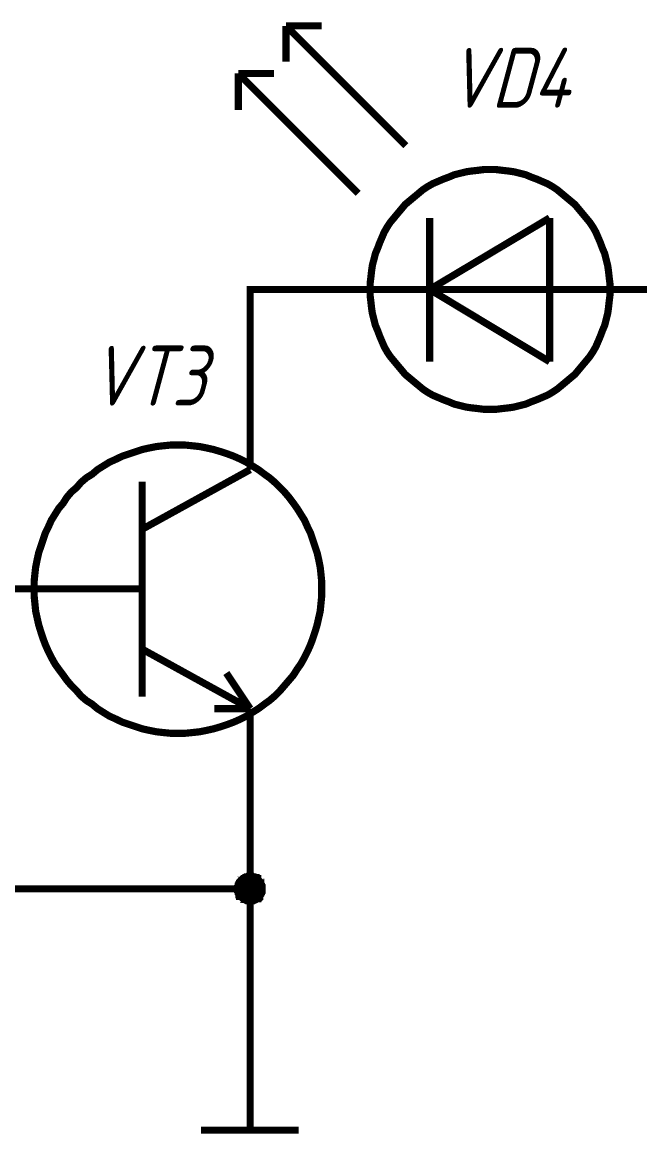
# Model space of a CAD drawing. Header units: millimetres. Extents: x 101 to 942, y 57 to 651.
# Drawn here: x 820.47 to 846.22, y 446.06 to 492.43 of the extents above; entities that cross this region are included whole.
import ezdxf

# ---------------------------------------------------------------- set-up
doc = ezdxf.new("R2010")
doc.units = ezdxf.units.MM
doc.header["$LTSCALE"] = 0.5
doc.layers.add('Sheet', color=255, linetype='Continuous')
doc.styles.add('GOST type A0', font='', dxfattribs={"oblique": 15, "height": 3.5})
doc.styles.get('GOST type A0').set_extended_font_data('GOST type A')

msp = doc.modelspace()

# ---------------------------------------------------------------- linework, layer by layer
at = {"layer": 'Sheet', "color": 7}
for points, const_width in [([(836.466, 487.282), (831.466, 492.283)], 0.3), ([(831.466, 492.283), (832.957, 492.283)], 0.3), ([(831.466, 492.283), (831.466, 490.792)], 0.3), ([(829.478, 490.295), (830.969, 490.295)], 0.3), ([(829.478, 490.295), (829.478, 488.773)], 0.3), ([(834.478, 485.293), (829.478, 490.295)], 0.3), ([(834.975, 481.286), (834.975, 481.534), (835.006, 481.783), (835.037, 482.062), (835.068, 482.28), (835.131, 482.528), (835.193, 482.777), (835.286, 482.994), (835.379, 483.243), (835.472, 483.46), (835.565, 483.678), (835.69, 483.895), (835.814, 484.082), (835.969, 484.268), (836.124, 484.455), (836.28, 484.641), (836.435, 484.827), (836.621, 484.983), (836.808, 485.138), (836.994, 485.293), (837.18, 485.449), (837.367, 485.573), (837.584, 485.697), (837.801, 485.79), (838.019, 485.884), (838.267, 485.977), (838.485, 486.07), (838.733, 486.132), (838.982, 486.194), (839.199, 486.225), (839.478, 486.256), (839.727, 486.288), (839.975, 486.288)], 0.3), ([(839.975, 486.288), (839.727, 486.288), (839.478, 486.256), (839.199, 486.225), (838.982, 486.194), (838.733, 486.132), (838.485, 486.07), (838.267, 485.977), (838.019, 485.884), (837.801, 485.79), (837.584, 485.697), (837.367, 485.573), (837.18, 485.449), (836.994, 485.293), (836.808, 485.138), (836.621, 484.983), (836.435, 484.827), (836.28, 484.641), (836.124, 484.455), (835.969, 484.268), (835.814, 484.082), (835.69, 483.895), (835.565, 483.678), (835.472, 483.46), (835.379, 483.243), (835.286, 482.994), (835.193, 482.777), (835.131, 482.528), (835.068, 482.28), (835.037, 482.062), (835.006, 481.783), (834.975, 481.534), (834.975, 481.286)], 0.3), ([(839.975, 486.288), (840.224, 486.288), (840.472, 486.256), (840.752, 486.225), (840.969, 486.194), (841.218, 486.132), (841.466, 486.07), (841.683, 485.977), (841.932, 485.884), (842.149, 485.79), (842.367, 485.697), (842.584, 485.573), (842.77, 485.449), (842.957, 485.293), (843.143, 485.138), (843.329, 484.983), (843.516, 484.827), (843.671, 484.641), (843.826, 484.455), (843.982, 484.268), (844.137, 484.082), (844.261, 483.895), (844.385, 483.678), (844.479, 483.46), (844.572, 483.243), (844.665, 482.994), (844.758, 482.777), (844.82, 482.528), (844.882, 482.28), (844.913, 482.062), (844.944, 481.783), (844.975, 481.534), (844.975, 481.286)], 0.3), ([(844.975, 481.286), (844.975, 481.534), (844.944, 481.783), (844.913, 482.062), (844.882, 482.28), (844.82, 482.528), (844.758, 482.777), (844.665, 482.994), (844.572, 483.243), (844.479, 483.46), (844.385, 483.678), (844.261, 483.895), (844.137, 484.082), (843.982, 484.268), (843.826, 484.455), (843.671, 484.641), (843.516, 484.827), (843.329, 484.983), (843.143, 485.138), (842.957, 485.293), (842.77, 485.449), (842.584, 485.573), (842.367, 485.697), (842.149, 485.79), (841.932, 485.884), (841.683, 485.977), (841.466, 486.07), (841.218, 486.132), (840.969, 486.194), (840.752, 486.225), (840.472, 486.256), (840.224, 486.288), (839.975, 486.288)], 0.3), ([(837.46, 481.286), (842.46, 484.268)], 0.3), ([(837.46, 484.268), (837.46, 478.272)], 0.3), ([(842.46, 484.268), (842.46, 478.272)], 0.3), ([(829.975, 476.284), (829.975, 476.284), (829.975, 481.286), (832.46, 481.286)], 0.3), ([(834.975, 481.286), (832.46, 481.286)], 0.3), ([(844.975, 481.286), (834.975, 481.286)], 0.3), ([(839.975, 476.284), (839.727, 476.284), (839.478, 476.315), (839.199, 476.346), (838.982, 476.377), (838.733, 476.439), (838.485, 476.501), (838.267, 476.595), (838.019, 476.688), (837.801, 476.781), (837.584, 476.874), (837.367, 476.999), (837.18, 477.123), (836.994, 477.278), (836.808, 477.433), (836.621, 477.589), (836.435, 477.744), (836.28, 477.931), (836.124, 478.117), (835.969, 478.303), (835.814, 478.49), (835.69, 478.676), (835.565, 478.894), (835.472, 479.111), (835.379, 479.329), (835.286, 479.577), (835.193, 479.795), (835.131, 480.043), (835.068, 480.292), (835.037, 480.509), (835.006, 480.789), (834.975, 481.037), (834.975, 481.286)], 0.3), ([(834.975, 481.286), (834.975, 481.037), (835.006, 480.789), (835.037, 480.509), (835.068, 480.292), (835.131, 480.043), (835.193, 479.795), (835.286, 479.577), (835.379, 479.329), (835.472, 479.111), (835.565, 478.894), (835.69, 478.676), (835.814, 478.49), (835.969, 478.303), (836.124, 478.117), (836.28, 477.931), (836.435, 477.744), (836.621, 477.589), (836.808, 477.433), (836.994, 477.278), (837.18, 477.123), (837.367, 476.999), (837.584, 476.874), (837.801, 476.781), (838.019, 476.688), (838.267, 476.595), (838.485, 476.501), (838.733, 476.439), (838.982, 476.377), (839.199, 476.346), (839.478, 476.315), (839.727, 476.284), (839.975, 476.284)], 0.3), ([(842.46, 478.272), (837.46, 481.286)], 0.3), ([(844.975, 481.286), (844.975, 481.037), (844.944, 480.789), (844.913, 480.509), (844.882, 480.292), (844.82, 480.043), (844.758, 479.795), (844.665, 479.577), (844.572, 479.329), (844.479, 479.111), (844.385, 478.894), (844.261, 478.676), (844.137, 478.49), (843.982, 478.303), (843.826, 478.117), (843.671, 477.931), (843.516, 477.744), (843.329, 477.589), (843.143, 477.433), (842.957, 477.278), (842.77, 477.123), (842.584, 476.999), (842.367, 476.874), (842.149, 476.781), (841.932, 476.688), (841.683, 476.595), (841.466, 476.501), (841.218, 476.439), (840.969, 476.377), (840.752, 476.346), (840.472, 476.315), (840.224, 476.284), (839.975, 476.284)], 0.3), ([(839.975, 476.284), (840.224, 476.284), (840.472, 476.315), (840.752, 476.346), (840.969, 476.377), (841.218, 476.439), (841.466, 476.501), (841.683, 476.595), (841.932, 476.688), (842.149, 476.781), (842.367, 476.874), (842.584, 476.999), (842.77, 477.123), (842.957, 477.278), (843.143, 477.433), (843.329, 477.589), (843.516, 477.744), (843.671, 477.931), (843.826, 478.117), (843.982, 478.303), (844.137, 478.49), (844.261, 478.676), (844.385, 478.894), (844.479, 479.111), (844.572, 479.329), (844.665, 479.577), (844.758, 479.795), (844.82, 480.043), (844.882, 480.292), (844.913, 480.509), (844.944, 480.789), (844.975, 481.037), (844.975, 481.286)], 0.3), ([(844.975, 481.286), (844.975, 481.286), (844.975, 481.286), (844.975, 481.286), (844.975, 481.286), (844.975, 481.286), (844.975, 481.286), (844.975, 481.286), (844.975, 481.286), (844.975, 481.286), (844.975, 481.286), (844.975, 481.286), (844.975, 481.286), (844.975, 481.286), (844.975, 481.286), (844.975, 481.286), (844.975, 481.286), (844.975, 481.286), (844.975, 481.286), (844.975, 481.286), (844.975, 481.286), (844.975, 481.286), (844.975, 481.286), (844.975, 481.286), (844.975, 481.286), (844.975, 481.286), (844.975, 481.286), (844.975, 481.286), (844.975, 481.286), (844.975, 481.286), (844.975, 481.286), (844.975, 481.286), (844.975, 481.286)], 0.3), ([(844.975, 481.286), (847.46, 481.286)], 0.3), ([(829.975, 473.768), (829.975, 476.284)], 0.3), ([(820.969, 468.797), (820.969, 469.108), (821, 469.418), (821.031, 469.698), (821.093, 470.008), (821.155, 470.288), (821.249, 470.568), (821.342, 470.847), (821.435, 471.127), (821.559, 471.375), (821.683, 471.655), (821.839, 471.904), (821.994, 472.152), (822.18, 472.37), (822.335, 472.618), (822.522, 472.836), (822.739, 473.022), (822.926, 473.239), (823.143, 473.426), (823.391, 473.581), (823.609, 473.768), (823.857, 473.923), (824.106, 474.078), (824.385, 474.203), (824.634, 474.327), (824.913, 474.42), (825.193, 474.513), (825.472, 474.606), (825.752, 474.669), (826.062, 474.731), (826.342, 474.762), (826.652, 474.793), (826.963, 474.793)], 0.3), ([(826.963, 474.793), (826.652, 474.793), (826.342, 474.762), (826.062, 474.731), (825.752, 474.669), (825.472, 474.606), (825.193, 474.513), (824.913, 474.42), (824.634, 474.327), (824.385, 474.203), (824.106, 474.078), (823.857, 473.923), (823.609, 473.768), (823.391, 473.581), (823.143, 473.426), (822.926, 473.239), (822.739, 473.022), (822.522, 472.836), (822.335, 472.618), (822.18, 472.37), (821.994, 472.152), (821.839, 471.904), (821.683, 471.655), (821.559, 471.375), (821.435, 471.127), (821.342, 470.847), (821.249, 470.568), (821.155, 470.288), (821.093, 470.008), (821.031, 469.698), (821, 469.418), (820.969, 469.108), (820.969, 468.797)], 0.3), ([(826.963, 474.793), (827.273, 474.793), (827.584, 474.762), (827.863, 474.731), (828.174, 474.669), (828.454, 474.606), (828.764, 474.513), (829.044, 474.42), (829.292, 474.327), (829.572, 474.203), (829.82, 474.078), (830.068, 473.923), (830.317, 473.768), (830.565, 473.581), (830.783, 473.426), (831, 473.239), (831.218, 473.022), (831.404, 472.836), (831.59, 472.618), (831.777, 472.37), (831.932, 472.152), (832.087, 471.904), (832.242, 471.655), (832.367, 471.375), (832.491, 471.127), (832.584, 470.847), (832.677, 470.568), (832.77, 470.288), (832.832, 470.008), (832.895, 469.698), (832.926, 469.418), (832.957, 469.108), (832.957, 468.797)], 0.3), ([(832.957, 468.797), (832.957, 469.108), (832.926, 469.418), (832.895, 469.698), (832.832, 470.008), (832.77, 470.288), (832.677, 470.568), (832.584, 470.847), (832.491, 471.127), (832.367, 471.375), (832.242, 471.655), (832.087, 471.904), (831.932, 472.152), (831.777, 472.37), (831.59, 472.618), (831.404, 472.836), (831.218, 473.022), (831, 473.239), (830.783, 473.426), (830.565, 473.581), (830.317, 473.768), (830.068, 473.923), (829.82, 474.078), (829.572, 474.203), (829.292, 474.327), (829.044, 474.42), (828.764, 474.513), (828.454, 474.606), (828.174, 474.669), (827.863, 474.731), (827.584, 474.762), (827.273, 474.793), (826.963, 474.793)], 0.3), ([(825.472, 471.282), (829.975, 473.768)], 0.3), ([(825.472, 473.271), (825.472, 464.292)], 0.3), ([(820.969, 468.797), (817.46, 468.797)], 0.3), ([(826.963, 462.77), (826.652, 462.77), (826.342, 462.801), (826.062, 462.832), (825.752, 462.894), (825.472, 462.956), (825.193, 463.049), (824.913, 463.143), (824.634, 463.236), (824.385, 463.36), (824.106, 463.484), (823.857, 463.64), (823.609, 463.795), (823.391, 463.981), (823.143, 464.137), (822.926, 464.323), (822.739, 464.541), (822.522, 464.758), (822.335, 464.976), (822.18, 465.193), (821.994, 465.442), (821.839, 465.659), (821.683, 465.939), (821.559, 466.187), (821.435, 466.467), (821.342, 466.715), (821.249, 466.995), (821.155, 467.306), (821.093, 467.585), (821.031, 467.865), (821, 468.176), (820.969, 468.486), (820.969, 468.797)], 0.3), ([(820.969, 468.797), (820.969, 468.486), (821, 468.176), (821.031, 467.865), (821.093, 467.585), (821.155, 467.306), (821.249, 466.995), (821.342, 466.715), (821.435, 466.467), (821.559, 466.187), (821.683, 465.939), (821.839, 465.659), (821.994, 465.442), (822.18, 465.193), (822.335, 464.976), (822.522, 464.758), (822.739, 464.541), (822.926, 464.323), (823.143, 464.137), (823.391, 463.981), (823.609, 463.795), (823.857, 463.64), (824.106, 463.484), (824.385, 463.36), (824.634, 463.236), (824.913, 463.143), (825.193, 463.049), (825.472, 462.956), (825.752, 462.894), (826.062, 462.832), (826.342, 462.801), (826.652, 462.77), (826.963, 462.77)], 0.3), ([(825.472, 468.797), (820.969, 468.797)], 0.3), ([(832.957, 468.797), (832.957, 468.486), (832.926, 468.176), (832.895, 467.865), (832.832, 467.585), (832.77, 467.306), (832.677, 466.995), (832.584, 466.715), (832.491, 466.467), (832.367, 466.187), (832.242, 465.939), (832.087, 465.659), (831.932, 465.442), (831.777, 465.193), (831.59, 464.976), (831.404, 464.758), (831.218, 464.541), (831, 464.323), (830.783, 464.137), (830.565, 463.981), (830.317, 463.795), (830.068, 463.64), (829.82, 463.484), (829.572, 463.36), (829.292, 463.236), (829.044, 463.143), (828.764, 463.049), (828.454, 462.956), (828.174, 462.894), (827.863, 462.832), (827.584, 462.801), (827.273, 462.77), (826.963, 462.77)], 0.3), ([(826.963, 462.77), (827.273, 462.77), (827.584, 462.801), (827.863, 462.832), (828.174, 462.894), (828.454, 462.956), (828.764, 463.049), (829.044, 463.143), (829.292, 463.236), (829.572, 463.36), (829.82, 463.484), (830.068, 463.64), (830.317, 463.795), (830.565, 463.981), (830.783, 464.137), (831, 464.323), (831.218, 464.541), (831.404, 464.758), (831.59, 464.976), (831.777, 465.193), (831.932, 465.442), (832.087, 465.659), (832.242, 465.939), (832.367, 466.187), (832.491, 466.467), (832.584, 466.715), (832.677, 466.995), (832.77, 467.306), (832.832, 467.585), (832.895, 467.865), (832.926, 468.176), (832.957, 468.486), (832.957, 468.797)], 0.3), ([(832.957, 468.797), (832.957, 468.797), (832.957, 468.797), (832.957, 468.797), (832.957, 468.797), (832.957, 468.797), (832.957, 468.797), (832.957, 468.797), (832.957, 468.797), (832.957, 468.797), (832.957, 468.797), (832.957, 468.797), (832.957, 468.797), (832.957, 468.797), (832.957, 468.797), (832.957, 468.797), (832.957, 468.797), (832.957, 468.797), (832.957, 468.797), (832.957, 468.797), (832.957, 468.797), (832.957, 468.797), (832.957, 468.797), (832.957, 468.797), (832.957, 468.797), (832.957, 468.797), (832.957, 468.797), (832.957, 468.797), (832.957, 468.797), (832.957, 468.797), (832.957, 468.797), (832.957, 468.797), (832.957, 468.797)], 0.3), ([(825.472, 466.28), (829.975, 463.795)], 0.3), ([(829.975, 463.795), (828.981, 465.286)], 0.3), ([(829.975, 463.795), (828.485, 463.795)], 0.3), ([(829.975, 463.795), (829.975, 461.279)], 0.3), ([(829.975, 456.277), (829.975, 461.279), (829.975, 461.279)], 0.3), ([(829.447, 456.277), (829.447, 456.308), (829.447, 456.339), (829.447, 456.339), (829.447, 456.37), (829.478, 456.401), (829.478, 456.432), (829.478, 456.463), (829.478, 456.463), (829.509, 456.494), (829.509, 456.525), (829.541, 456.556), (829.541, 456.556), (829.541, 456.588), (829.572, 456.619), (829.603, 456.619), (829.603, 456.65), (829.634, 456.65), (829.634, 456.681), (829.665, 456.712), (829.696, 456.712), (829.696, 456.712), (829.727, 456.743), (829.758, 456.743), (829.789, 456.774), (829.789, 456.774), (829.82, 456.774), (829.851, 456.774), (829.882, 456.805), (829.913, 456.805), (829.913, 456.805), (829.944, 456.805), (829.975, 456.805)], 0.3), ([(829.447, 456.277), (829.447, 456.308), (829.447, 456.339), (829.447, 456.339), (829.447, 456.37), (829.478, 456.401), (829.478, 456.432), (829.478, 456.463), (829.478, 456.463), (829.509, 456.494), (829.509, 456.525), (829.541, 456.556), (829.541, 456.556), (829.541, 456.588), (829.572, 456.619), (829.603, 456.619), (829.603, 456.65), (829.634, 456.65), (829.634, 456.681), (829.665, 456.712), (829.696, 456.712), (829.696, 456.712), (829.727, 456.743), (829.758, 456.743), (829.789, 456.774), (829.789, 456.774), (829.82, 456.774), (829.851, 456.774), (829.882, 456.805), (829.913, 456.805), (829.913, 456.805), (829.944, 456.805), (829.975, 456.805)], 0.3), ([(829.447, 456.277), (829.447, 456.308), (829.447, 456.339), (829.447, 456.339), (829.447, 456.37), (829.478, 456.401), (829.478, 456.432), (829.478, 456.463), (829.478, 456.463), (829.509, 456.494), (829.509, 456.525), (829.541, 456.556), (829.541, 456.556), (829.541, 456.588), (829.572, 456.619), (829.603, 456.619), (829.603, 456.65), (829.634, 456.65), (829.634, 456.681), (829.665, 456.712), (829.696, 456.712), (829.696, 456.712), (829.727, 456.743), (829.758, 456.743), (829.789, 456.774), (829.789, 456.774), (829.82, 456.774), (829.851, 456.774), (829.882, 456.805), (829.913, 456.805), (829.913, 456.805), (829.944, 456.805), (829.975, 456.805)], 0.3), ([(829.447, 456.277), (829.447, 456.308), (829.447, 456.339), (829.447, 456.339), (829.447, 456.37), (829.478, 456.401), (829.478, 456.432), (829.478, 456.463), (829.478, 456.463), (829.509, 456.494), (829.509, 456.525), (829.541, 456.556), (829.541, 456.556), (829.541, 456.588), (829.572, 456.619), (829.603, 456.619), (829.603, 456.65), (829.634, 456.65), (829.634, 456.681), (829.665, 456.712), (829.696, 456.712), (829.696, 456.712), (829.727, 456.743), (829.758, 456.743), (829.789, 456.774), (829.789, 456.774), (829.82, 456.774), (829.851, 456.774), (829.882, 456.805), (829.913, 456.805), (829.913, 456.805), (829.944, 456.805), (829.975, 456.805)], 0.3), ([(829.447, 456.277), (829.447, 456.308), (829.447, 456.339), (829.447, 456.339), (829.447, 456.37), (829.478, 456.401), (829.478, 456.432), (829.478, 456.463), (829.478, 456.463), (829.509, 456.494), (829.509, 456.525), (829.541, 456.556), (829.541, 456.556), (829.541, 456.588), (829.572, 456.619), (829.603, 456.619), (829.603, 456.65), (829.634, 456.65), (829.634, 456.681), (829.665, 456.712), (829.696, 456.712), (829.696, 456.712), (829.727, 456.743), (829.758, 456.743), (829.789, 456.774), (829.789, 456.774), (829.82, 456.774), (829.851, 456.774), (829.882, 456.805), (829.913, 456.805), (829.913, 456.805), (829.944, 456.805), (829.975, 456.805)], 0.0991), ([(829.447, 456.277), (829.447, 456.308), (829.447, 456.339), (829.447, 456.339), (829.447, 456.37), (829.478, 456.401), (829.478, 456.432), (829.478, 456.463), (829.478, 456.463), (829.509, 456.494), (829.509, 456.525), (829.541, 456.556), (829.541, 456.556), (829.541, 456.588), (829.572, 456.619), (829.603, 456.619), (829.603, 456.65), (829.634, 456.65), (829.634, 456.681), (829.665, 456.712), (829.696, 456.712), (829.696, 456.712), (829.727, 456.743), (829.758, 456.743), (829.789, 456.774), (829.789, 456.774), (829.82, 456.774), (829.851, 456.774), (829.882, 456.805), (829.913, 456.805), (829.913, 456.805), (829.944, 456.805), (829.975, 456.805)], 0.0991), ([(829.447, 456.277), (829.447, 456.308), (829.447, 456.339), (829.447, 456.339), (829.447, 456.37), (829.478, 456.401), (829.478, 456.432), (829.478, 456.463), (829.478, 456.463), (829.509, 456.494), (829.509, 456.525), (829.541, 456.556), (829.541, 456.556), (829.541, 456.588), (829.572, 456.619), (829.603, 456.619), (829.603, 456.65), (829.634, 456.65), (829.634, 456.681), (829.665, 456.712), (829.696, 456.712), (829.696, 456.712), (829.727, 456.743), (829.758, 456.743), (829.789, 456.774), (829.789, 456.774), (829.82, 456.774), (829.851, 456.774), (829.882, 456.805), (829.913, 456.805), (829.913, 456.805), (829.944, 456.805), (829.975, 456.805)], 0.0991), ([(829.447, 456.277), (829.447, 456.308), (829.447, 456.339), (829.447, 456.339), (829.447, 456.37), (829.478, 456.401), (829.478, 456.432), (829.478, 456.463), (829.478, 456.463), (829.509, 456.494), (829.509, 456.525), (829.541, 456.556), (829.541, 456.556), (829.541, 456.588), (829.572, 456.619), (829.603, 456.619), (829.603, 456.65), (829.634, 456.65), (829.634, 456.681), (829.665, 456.712), (829.696, 456.712), (829.696, 456.712), (829.727, 456.743), (829.758, 456.743), (829.789, 456.774), (829.789, 456.774), (829.82, 456.774), (829.851, 456.774), (829.882, 456.805), (829.913, 456.805), (829.913, 456.805), (829.944, 456.805), (829.975, 456.805)], 0.0991), ([(829.975, 456.805), (829.975, 456.805)], 0.3), ([(829.975, 456.805), (830.006, 456.805), (830.037, 456.805), (830.037, 456.805), (830.068, 456.805), (830.1, 456.774), (830.131, 456.774), (830.162, 456.774), (830.162, 456.774), (830.193, 456.743), (830.224, 456.743), (830.224, 456.712), (830.255, 456.712), (830.286, 456.712), (830.286, 456.681), (830.317, 456.65), (830.317, 456.65), (830.348, 456.619), (830.348, 456.619), (830.379, 456.588), (830.379, 456.556), (830.41, 456.556), (830.41, 456.525), (830.41, 456.494), (830.441, 456.463), (830.441, 456.463), (830.441, 456.432), (830.472, 456.401), (830.472, 456.37), (830.472, 456.339), (830.472, 456.339), (830.472, 456.308), (830.472, 456.277)], 0.3), ([(829.975, 456.805), (829.975, 456.805)], 0.3), ([(829.975, 456.805), (830.006, 456.805), (830.037, 456.805), (830.037, 456.805), (830.068, 456.805), (830.1, 456.774), (830.131, 456.774), (830.162, 456.774), (830.162, 456.774), (830.193, 456.743), (830.224, 456.743), (830.224, 456.712), (830.255, 456.712), (830.286, 456.712), (830.286, 456.681), (830.317, 456.65), (830.317, 456.65), (830.348, 456.619), (830.348, 456.619), (830.379, 456.588), (830.379, 456.556), (830.41, 456.556), (830.41, 456.525), (830.41, 456.494), (830.441, 456.463), (830.441, 456.463), (830.441, 456.432), (830.472, 456.401), (830.472, 456.37), (830.472, 456.339), (830.472, 456.339), (830.472, 456.308), (830.472, 456.277)], 0.3), ([(829.975, 456.805), (829.975, 456.805)], 0.3), ([(829.975, 456.805), (830.006, 456.805), (830.037, 456.805), (830.037, 456.805), (830.068, 456.805), (830.1, 456.774), (830.131, 456.774), (830.162, 456.774), (830.162, 456.774), (830.193, 456.743), (830.224, 456.743), (830.224, 456.712), (830.255, 456.712), (830.286, 456.712), (830.286, 456.681), (830.317, 456.65), (830.317, 456.65), (830.348, 456.619), (830.348, 456.619), (830.379, 456.588), (830.379, 456.556), (830.41, 456.556), (830.41, 456.525), (830.41, 456.494), (830.441, 456.463), (830.441, 456.463), (830.441, 456.432), (830.472, 456.401), (830.472, 456.37), (830.472, 456.339), (830.472, 456.339), (830.472, 456.308), (830.472, 456.277)], 0.3), ([(829.975, 456.805), (829.975, 456.805)], 0.3), ([(829.975, 456.805), (830.006, 456.805), (830.037, 456.805), (830.037, 456.805), (830.068, 456.805), (830.1, 456.774), (830.131, 456.774), (830.162, 456.774), (830.162, 456.774), (830.193, 456.743), (830.224, 456.743), (830.224, 456.712), (830.255, 456.712), (830.286, 456.712), (830.286, 456.681), (830.317, 456.65), (830.317, 456.65), (830.348, 456.619), (830.348, 456.619), (830.379, 456.588), (830.379, 456.556), (830.41, 456.556), (830.41, 456.525), (830.41, 456.494), (830.441, 456.463), (830.441, 456.463), (830.441, 456.432), (830.472, 456.401), (830.472, 456.37), (830.472, 456.339), (830.472, 456.339), (830.472, 456.308), (830.472, 456.277)], 0.3), ([(829.975, 456.805), (829.975, 456.805)], 0.0991), ([(829.975, 456.805), (830.006, 456.805), (830.037, 456.805), (830.037, 456.805), (830.068, 456.805), (830.1, 456.774), (830.131, 456.774), (830.162, 456.774), (830.162, 456.774), (830.193, 456.743), (830.224, 456.743), (830.224, 456.712), (830.255, 456.712), (830.286, 456.712), (830.286, 456.681), (830.317, 456.65), (830.317, 456.65), (830.348, 456.619), (830.348, 456.619), (830.379, 456.588), (830.379, 456.556), (830.41, 456.556), (830.41, 456.525), (830.41, 456.494), (830.441, 456.463), (830.441, 456.463), (830.441, 456.432), (830.472, 456.401), (830.472, 456.37), (830.472, 456.339), (830.472, 456.339), (830.472, 456.308), (830.472, 456.277)], 0.0991), ([(829.975, 456.805), (829.975, 456.805)], 0.0991), ([(829.975, 456.805), (830.006, 456.805), (830.037, 456.805), (830.037, 456.805), (830.068, 456.805), (830.1, 456.774), (830.131, 456.774), (830.162, 456.774), (830.162, 456.774), (830.193, 456.743), (830.224, 456.743), (830.224, 456.712), (830.255, 456.712), (830.286, 456.712), (830.286, 456.681), (830.317, 456.65), (830.317, 456.65), (830.348, 456.619), (830.348, 456.619), (830.379, 456.588), (830.379, 456.556), (830.41, 456.556), (830.41, 456.525), (830.41, 456.494), (830.441, 456.463), (830.441, 456.463), (830.441, 456.432), (830.472, 456.401), (830.472, 456.37), (830.472, 456.339), (830.472, 456.339), (830.472, 456.308), (830.472, 456.277)], 0.0991), ([(829.975, 456.805), (829.975, 456.805)], 0.0991), ([(829.975, 456.805), (830.006, 456.805), (830.037, 456.805), (830.037, 456.805), (830.068, 456.805), (830.1, 456.774), (830.131, 456.774), (830.162, 456.774), (830.162, 456.774), (830.193, 456.743), (830.224, 456.743), (830.224, 456.712), (830.255, 456.712), (830.286, 456.712), (830.286, 456.681), (830.317, 456.65), (830.317, 456.65), (830.348, 456.619), (830.348, 456.619), (830.379, 456.588), (830.379, 456.556), (830.41, 456.556), (830.41, 456.525), (830.41, 456.494), (830.441, 456.463), (830.441, 456.463), (830.441, 456.432), (830.472, 456.401), (830.472, 456.37), (830.472, 456.339), (830.472, 456.339), (830.472, 456.308), (830.472, 456.277)], 0.0991), ([(829.975, 456.805), (829.975, 456.805)], 0.0991), ([(829.975, 456.805), (830.006, 456.805), (830.037, 456.805), (830.037, 456.805), (830.068, 456.805), (830.1, 456.774), (830.131, 456.774), (830.162, 456.774), (830.162, 456.774), (830.193, 456.743), (830.224, 456.743), (830.224, 456.712), (830.255, 456.712), (830.286, 456.712), (830.286, 456.681), (830.317, 456.65), (830.317, 456.65), (830.348, 456.619), (830.348, 456.619), (830.379, 456.588), (830.379, 456.556), (830.41, 456.556), (830.41, 456.525), (830.41, 456.494), (830.441, 456.463), (830.441, 456.463), (830.441, 456.432), (830.472, 456.401), (830.472, 456.37), (830.472, 456.339), (830.472, 456.339), (830.472, 456.308), (830.472, 456.277)], 0.0991), ([(829.975, 451.275), (829.975, 456.277), (829.975, 456.277), (819.975, 456.277)], 0.3), ([(829.975, 455.78), (829.944, 455.78), (829.913, 455.78), (829.913, 455.78), (829.882, 455.78), (829.851, 455.78), (829.82, 455.811), (829.789, 455.811), (829.789, 455.811), (829.758, 455.842), (829.727, 455.842), (829.696, 455.842), (829.696, 455.873), (829.665, 455.873), (829.634, 455.904), (829.634, 455.904), (829.603, 455.935), (829.603, 455.935), (829.572, 455.966), (829.541, 455.966), (829.541, 455.997), (829.541, 456.028), (829.509, 456.028), (829.509, 456.059), (829.478, 456.09), (829.478, 456.09), (829.478, 456.122), (829.478, 456.153), (829.447, 456.184), (829.447, 456.215), (829.447, 456.215), (829.447, 456.246), (829.447, 456.277)], 0.3), ([(829.447, 456.277), (829.447, 456.277)], 0.3), ([(829.975, 455.78), (829.944, 455.78), (829.913, 455.78), (829.913, 455.78), (829.882, 455.78), (829.851, 455.78), (829.82, 455.811), (829.789, 455.811), (829.789, 455.811), (829.758, 455.842), (829.727, 455.842), (829.696, 455.842), (829.696, 455.873), (829.665, 455.873), (829.634, 455.904), (829.634, 455.904), (829.603, 455.935), (829.603, 455.935), (829.572, 455.966), (829.541, 455.966), (829.541, 455.997), (829.541, 456.028), (829.509, 456.028), (829.509, 456.059), (829.478, 456.09), (829.478, 456.09), (829.478, 456.122), (829.478, 456.153), (829.447, 456.184), (829.447, 456.215), (829.447, 456.215), (829.447, 456.246), (829.447, 456.277)], 0.3), ([(829.447, 456.277), (829.447, 456.277)], 0.3), ([(829.975, 455.78), (829.944, 455.78), (829.913, 455.78), (829.913, 455.78), (829.882, 455.78), (829.851, 455.78), (829.82, 455.811), (829.789, 455.811), (829.789, 455.811), (829.758, 455.842), (829.727, 455.842), (829.696, 455.842), (829.696, 455.873), (829.665, 455.873), (829.634, 455.904), (829.634, 455.904), (829.603, 455.935), (829.603, 455.935), (829.572, 455.966), (829.541, 455.966), (829.541, 455.997), (829.541, 456.028), (829.509, 456.028), (829.509, 456.059), (829.478, 456.09), (829.478, 456.09), (829.478, 456.122), (829.478, 456.153), (829.447, 456.184), (829.447, 456.215), (829.447, 456.215), (829.447, 456.246), (829.447, 456.277)], 0.3), ([(829.447, 456.277), (829.447, 456.277)], 0.3), ([(829.975, 455.78), (829.944, 455.78), (829.913, 455.78), (829.913, 455.78), (829.882, 455.78), (829.851, 455.78), (829.82, 455.811), (829.789, 455.811), (829.789, 455.811), (829.758, 455.842), (829.727, 455.842), (829.696, 455.842), (829.696, 455.873), (829.665, 455.873), (829.634, 455.904), (829.634, 455.904), (829.603, 455.935), (829.603, 455.935), (829.572, 455.966), (829.541, 455.966), (829.541, 455.997), (829.541, 456.028), (829.509, 456.028), (829.509, 456.059), (829.478, 456.09), (829.478, 456.09), (829.478, 456.122), (829.478, 456.153), (829.447, 456.184), (829.447, 456.215), (829.447, 456.215), (829.447, 456.246), (829.447, 456.277)], 0.3), ([(829.447, 456.277), (829.447, 456.277)], 0.3), ([(829.975, 455.78), (829.944, 455.78), (829.913, 455.78), (829.913, 455.78), (829.882, 455.78), (829.851, 455.78), (829.82, 455.811), (829.789, 455.811), (829.789, 455.811), (829.758, 455.842), (829.727, 455.842), (829.696, 455.842), (829.696, 455.873), (829.665, 455.873), (829.634, 455.904), (829.634, 455.904), (829.603, 455.935), (829.603, 455.935), (829.572, 455.966), (829.541, 455.966), (829.541, 455.997), (829.541, 456.028), (829.509, 456.028), (829.509, 456.059), (829.478, 456.09), (829.478, 456.09), (829.478, 456.122), (829.478, 456.153), (829.447, 456.184), (829.447, 456.215), (829.447, 456.215), (829.447, 456.246), (829.447, 456.277)], 0.0991), ([(829.447, 456.277), (829.447, 456.277)], 0.0991), ([(829.975, 455.78), (829.944, 455.78), (829.913, 455.78), (829.913, 455.78), (829.882, 455.78), (829.851, 455.78), (829.82, 455.811), (829.789, 455.811), (829.789, 455.811), (829.758, 455.842), (829.727, 455.842), (829.696, 455.842), (829.696, 455.873), (829.665, 455.873), (829.634, 455.904), (829.634, 455.904), (829.603, 455.935), (829.603, 455.935), (829.572, 455.966), (829.541, 455.966), (829.541, 455.997), (829.541, 456.028), (829.509, 456.028), (829.509, 456.059), (829.478, 456.09), (829.478, 456.09), (829.478, 456.122), (829.478, 456.153), (829.447, 456.184), (829.447, 456.215), (829.447, 456.215), (829.447, 456.246), (829.447, 456.277)], 0.0991), ([(829.447, 456.277), (829.447, 456.277)], 0.0991), ([(829.975, 455.78), (829.944, 455.78), (829.913, 455.78), (829.913, 455.78), (829.882, 455.78), (829.851, 455.78), (829.82, 455.811), (829.789, 455.811), (829.789, 455.811), (829.758, 455.842), (829.727, 455.842), (829.696, 455.842), (829.696, 455.873), (829.665, 455.873), (829.634, 455.904), (829.634, 455.904), (829.603, 455.935), (829.603, 455.935), (829.572, 455.966), (829.541, 455.966), (829.541, 455.997), (829.541, 456.028), (829.509, 456.028), (829.509, 456.059), (829.478, 456.09), (829.478, 456.09), (829.478, 456.122), (829.478, 456.153), (829.447, 456.184), (829.447, 456.215), (829.447, 456.215), (829.447, 456.246), (829.447, 456.277)], 0.0991), ([(829.447, 456.277), (829.447, 456.277)], 0.0991), ([(829.975, 455.78), (829.944, 455.78), (829.913, 455.78), (829.913, 455.78), (829.882, 455.78), (829.851, 455.78), (829.82, 455.811), (829.789, 455.811), (829.789, 455.811), (829.758, 455.842), (829.727, 455.842), (829.696, 455.842), (829.696, 455.873), (829.665, 455.873), (829.634, 455.904), (829.634, 455.904), (829.603, 455.935), (829.603, 455.935), (829.572, 455.966), (829.541, 455.966), (829.541, 455.997), (829.541, 456.028), (829.509, 456.028), (829.509, 456.059), (829.478, 456.09), (829.478, 456.09), (829.478, 456.122), (829.478, 456.153), (829.447, 456.184), (829.447, 456.215), (829.447, 456.215), (829.447, 456.246), (829.447, 456.277)], 0.0991), ([(829.447, 456.277), (829.447, 456.277)], 0.0991), ([(830.472, 456.277), (830.472, 456.246), (830.472, 456.215), (830.472, 456.215), (830.472, 456.184), (830.472, 456.153), (830.441, 456.122), (830.441, 456.09), (830.441, 456.09), (830.41, 456.059), (830.41, 456.028), (830.41, 456.028), (830.379, 455.997), (830.379, 455.966), (830.348, 455.966), (830.348, 455.935), (830.317, 455.935), (830.317, 455.904), (830.286, 455.904), (830.286, 455.873), (830.255, 455.873), (830.224, 455.842), (830.224, 455.842), (830.193, 455.842), (830.162, 455.811), (830.162, 455.811), (830.131, 455.811), (830.1, 455.78), (830.068, 455.78), (830.037, 455.78), (830.037, 455.78), (830.006, 455.78), (829.975, 455.78)], 0.3), ([(830.472, 456.277), (830.472, 456.246), (830.472, 456.215), (830.472, 456.215), (830.472, 456.184), (830.472, 456.153), (830.441, 456.122), (830.441, 456.09), (830.441, 456.09), (830.41, 456.059), (830.41, 456.028), (830.41, 456.028), (830.379, 455.997), (830.379, 455.966), (830.348, 455.966), (830.348, 455.935), (830.317, 455.935), (830.317, 455.904), (830.286, 455.904), (830.286, 455.873), (830.255, 455.873), (830.224, 455.842), (830.224, 455.842), (830.193, 455.842), (830.162, 455.811), (830.162, 455.811), (830.131, 455.811), (830.1, 455.78), (830.068, 455.78), (830.037, 455.78), (830.037, 455.78), (830.006, 455.78), (829.975, 455.78)], 0.3), ([(830.472, 456.277), (830.472, 456.246), (830.472, 456.215), (830.472, 456.215), (830.472, 456.184), (830.472, 456.153), (830.441, 456.122), (830.441, 456.09), (830.441, 456.09), (830.41, 456.059), (830.41, 456.028), (830.41, 456.028), (830.379, 455.997), (830.379, 455.966), (830.348, 455.966), (830.348, 455.935), (830.317, 455.935), (830.317, 455.904), (830.286, 455.904), (830.286, 455.873), (830.255, 455.873), (830.224, 455.842), (830.224, 455.842), (830.193, 455.842), (830.162, 455.811), (830.162, 455.811), (830.131, 455.811), (830.1, 455.78), (830.068, 455.78), (830.037, 455.78), (830.037, 455.78), (830.006, 455.78), (829.975, 455.78)], 0.3), ([(830.472, 456.277), (830.472, 456.246), (830.472, 456.215), (830.472, 456.215), (830.472, 456.184), (830.472, 456.153), (830.441, 456.122), (830.441, 456.09), (830.441, 456.09), (830.41, 456.059), (830.41, 456.028), (830.41, 456.028), (830.379, 455.997), (830.379, 455.966), (830.348, 455.966), (830.348, 455.935), (830.317, 455.935), (830.317, 455.904), (830.286, 455.904), (830.286, 455.873), (830.255, 455.873), (830.224, 455.842), (830.224, 455.842), (830.193, 455.842), (830.162, 455.811), (830.162, 455.811), (830.131, 455.811), (830.1, 455.78), (830.068, 455.78), (830.037, 455.78), (830.037, 455.78), (830.006, 455.78), (829.975, 455.78)], 0.3), ([(830.472, 456.277), (830.472, 456.246), (830.472, 456.215), (830.472, 456.215), (830.472, 456.184), (830.472, 456.153), (830.441, 456.122), (830.441, 456.09), (830.441, 456.09), (830.41, 456.059), (830.41, 456.028), (830.41, 456.028), (830.379, 455.997), (830.379, 455.966), (830.348, 455.966), (830.348, 455.935), (830.317, 455.935), (830.317, 455.904), (830.286, 455.904), (830.286, 455.873), (830.255, 455.873), (830.224, 455.842), (830.224, 455.842), (830.193, 455.842), (830.162, 455.811), (830.162, 455.811), (830.131, 455.811), (830.1, 455.78), (830.068, 455.78), (830.037, 455.78), (830.037, 455.78), (830.006, 455.78), (829.975, 455.78)], 0.0991), ([(830.472, 456.277), (830.472, 456.246), (830.472, 456.215), (830.472, 456.215), (830.472, 456.184), (830.472, 456.153), (830.441, 456.122), (830.441, 456.09), (830.441, 456.09), (830.41, 456.059), (830.41, 456.028), (830.41, 456.028), (830.379, 455.997), (830.379, 455.966), (830.348, 455.966), (830.348, 455.935), (830.317, 455.935), (830.317, 455.904), (830.286, 455.904), (830.286, 455.873), (830.255, 455.873), (830.224, 455.842), (830.224, 455.842), (830.193, 455.842), (830.162, 455.811), (830.162, 455.811), (830.131, 455.811), (830.1, 455.78), (830.068, 455.78), (830.037, 455.78), (830.037, 455.78), (830.006, 455.78), (829.975, 455.78)], 0.0991), ([(830.472, 456.277), (830.472, 456.246), (830.472, 456.215), (830.472, 456.215), (830.472, 456.184), (830.472, 456.153), (830.441, 456.122), (830.441, 456.09), (830.441, 456.09), (830.41, 456.059), (830.41, 456.028), (830.41, 456.028), (830.379, 455.997), (830.379, 455.966), (830.348, 455.966), (830.348, 455.935), (830.317, 455.935), (830.317, 455.904), (830.286, 455.904), (830.286, 455.873), (830.255, 455.873), (830.224, 455.842), (830.224, 455.842), (830.193, 455.842), (830.162, 455.811), (830.162, 455.811), (830.131, 455.811), (830.1, 455.78), (830.068, 455.78), (830.037, 455.78), (830.037, 455.78), (830.006, 455.78), (829.975, 455.78)], 0.0991), ([(830.472, 456.277), (830.472, 456.246), (830.472, 456.215), (830.472, 456.215), (830.472, 456.184), (830.472, 456.153), (830.441, 456.122), (830.441, 456.09), (830.441, 456.09), (830.41, 456.059), (830.41, 456.028), (830.41, 456.028), (830.379, 455.997), (830.379, 455.966), (830.348, 455.966), (830.348, 455.935), (830.317, 455.935), (830.317, 455.904), (830.286, 455.904), (830.286, 455.873), (830.255, 455.873), (830.224, 455.842), (830.224, 455.842), (830.193, 455.842), (830.162, 455.811), (830.162, 455.811), (830.131, 455.811), (830.1, 455.78), (830.068, 455.78), (830.037, 455.78), (830.037, 455.78), (830.006, 455.78), (829.975, 455.78)], 0.0991), ([(830.472, 456.277), (830.472, 456.277), (830.472, 456.277), (830.472, 456.277), (830.472, 456.277), (830.472, 456.277), (830.472, 456.277), (830.472, 456.277), (830.472, 456.277), (830.472, 456.277), (830.472, 456.277), (830.472, 456.277), (830.472, 456.277), (830.472, 456.277), (830.472, 456.277), (830.472, 456.277), (830.472, 456.277), (830.472, 456.277), (830.472, 456.277), (830.472, 456.277), (830.472, 456.277), (830.472, 456.277), (830.472, 456.277), (830.472, 456.277), (830.472, 456.277), (830.472, 456.277), (830.472, 456.277), (830.472, 456.277), (830.472, 456.277), (830.472, 456.277), (830.472, 456.277), (830.472, 456.277), (830.472, 456.277)], 0.3), ([(830.472, 456.277), (830.472, 456.277)], 0.3), ([(830.472, 456.277), (830.472, 456.277), (830.472, 456.277), (830.472, 456.277), (830.472, 456.277), (830.472, 456.277), (830.472, 456.277), (830.472, 456.277), (830.472, 456.277), (830.472, 456.277), (830.472, 456.277), (830.472, 456.277), (830.472, 456.277), (830.472, 456.277), (830.472, 456.277), (830.472, 456.277), (830.472, 456.277), (830.472, 456.277), (830.472, 456.277), (830.472, 456.277), (830.472, 456.277), (830.472, 456.277), (830.472, 456.277), (830.472, 456.277), (830.472, 456.277), (830.472, 456.277), (830.472, 456.277), (830.472, 456.277), (830.472, 456.277), (830.472, 456.277), (830.472, 456.277), (830.472, 456.277), (830.472, 456.277)], 0.3), ([(830.472, 456.277), (830.472, 456.277)], 0.3), ([(830.472, 456.277), (830.472, 456.277), (830.472, 456.277), (830.472, 456.277), (830.472, 456.277), (830.472, 456.277), (830.472, 456.277), (830.472, 456.277), (830.472, 456.277), (830.472, 456.277), (830.472, 456.277), (830.472, 456.277), (830.472, 456.277), (830.472, 456.277), (830.472, 456.277), (830.472, 456.277), (830.472, 456.277), (830.472, 456.277), (830.472, 456.277), (830.472, 456.277), (830.472, 456.277), (830.472, 456.277), (830.472, 456.277), (830.472, 456.277), (830.472, 456.277), (830.472, 456.277), (830.472, 456.277), (830.472, 456.277), (830.472, 456.277), (830.472, 456.277), (830.472, 456.277), (830.472, 456.277), (830.472, 456.277)], 0.3), ([(830.472, 456.277), (830.472, 456.277)], 0.3), ([(830.472, 456.277), (830.472, 456.277), (830.472, 456.277), (830.472, 456.277), (830.472, 456.277), (830.472, 456.277), (830.472, 456.277), (830.472, 456.277), (830.472, 456.277), (830.472, 456.277), (830.472, 456.277), (830.472, 456.277), (830.472, 456.277), (830.472, 456.277), (830.472, 456.277), (830.472, 456.277), (830.472, 456.277), (830.472, 456.277), (830.472, 456.277), (830.472, 456.277), (830.472, 456.277), (830.472, 456.277), (830.472, 456.277), (830.472, 456.277), (830.472, 456.277), (830.472, 456.277), (830.472, 456.277), (830.472, 456.277), (830.472, 456.277), (830.472, 456.277), (830.472, 456.277), (830.472, 456.277), (830.472, 456.277)], 0.3), ([(830.472, 456.277), (830.472, 456.277)], 0.3), ([(830.472, 456.277), (830.472, 456.277), (830.472, 456.277), (830.472, 456.277), (830.472, 456.277), (830.472, 456.277), (830.472, 456.277), (830.472, 456.277), (830.472, 456.277), (830.472, 456.277), (830.472, 456.277), (830.472, 456.277), (830.472, 456.277), (830.472, 456.277), (830.472, 456.277), (830.472, 456.277), (830.472, 456.277), (830.472, 456.277), (830.472, 456.277), (830.472, 456.277), (830.472, 456.277), (830.472, 456.277), (830.472, 456.277), (830.472, 456.277), (830.472, 456.277), (830.472, 456.277), (830.472, 456.277), (830.472, 456.277), (830.472, 456.277), (830.472, 456.277), (830.472, 456.277), (830.472, 456.277), (830.472, 456.277)], 0.0991), ([(830.472, 456.277), (830.472, 456.277)], 0.0991), ([(830.472, 456.277), (830.472, 456.277), (830.472, 456.277), (830.472, 456.277), (830.472, 456.277), (830.472, 456.277), (830.472, 456.277), (830.472, 456.277), (830.472, 456.277), (830.472, 456.277), (830.472, 456.277), (830.472, 456.277), (830.472, 456.277), (830.472, 456.277), (830.472, 456.277), (830.472, 456.277), (830.472, 456.277), (830.472, 456.277), (830.472, 456.277), (830.472, 456.277), (830.472, 456.277), (830.472, 456.277), (830.472, 456.277), (830.472, 456.277), (830.472, 456.277), (830.472, 456.277), (830.472, 456.277), (830.472, 456.277), (830.472, 456.277), (830.472, 456.277), (830.472, 456.277), (830.472, 456.277), (830.472, 456.277)], 0.0991), ([(830.472, 456.277), (830.472, 456.277)], 0.0991), ([(830.472, 456.277), (830.472, 456.277), (830.472, 456.277), (830.472, 456.277), (830.472, 456.277), (830.472, 456.277), (830.472, 456.277), (830.472, 456.277), (830.472, 456.277), (830.472, 456.277), (830.472, 456.277), (830.472, 456.277), (830.472, 456.277), (830.472, 456.277), (830.472, 456.277), (830.472, 456.277), (830.472, 456.277), (830.472, 456.277), (830.472, 456.277), (830.472, 456.277), (830.472, 456.277), (830.472, 456.277), (830.472, 456.277), (830.472, 456.277), (830.472, 456.277), (830.472, 456.277), (830.472, 456.277), (830.472, 456.277), (830.472, 456.277), (830.472, 456.277), (830.472, 456.277), (830.472, 456.277), (830.472, 456.277)], 0.0991), ([(830.472, 456.277), (830.472, 456.277)], 0.0991), ([(830.472, 456.277), (830.472, 456.277), (830.472, 456.277), (830.472, 456.277), (830.472, 456.277), (830.472, 456.277), (830.472, 456.277), (830.472, 456.277), (830.472, 456.277), (830.472, 456.277), (830.472, 456.277), (830.472, 456.277), (830.472, 456.277), (830.472, 456.277), (830.472, 456.277), (830.472, 456.277), (830.472, 456.277), (830.472, 456.277), (830.472, 456.277), (830.472, 456.277), (830.472, 456.277), (830.472, 456.277), (830.472, 456.277), (830.472, 456.277), (830.472, 456.277), (830.472, 456.277), (830.472, 456.277), (830.472, 456.277), (830.472, 456.277), (830.472, 456.277), (830.472, 456.277), (830.472, 456.277), (830.472, 456.277)], 0.0991), ([(830.472, 456.277), (830.472, 456.277)], 0.0991), ([(829.975, 451.275), (829.975, 446.211)], 0.3), ([(827.926, 446.211), (831.994, 446.211)], 0.3)]:
    msp.add_lwpolyline(points, dxfattribs=dict(at, const_width=const_width))
at = {"layer": 'Sheet', "color": 7, "const_width": 0.508}
msp.add_lwpolyline([(829.809, 456.297, 1), (830.317, 456.297, 1)], format="xyb", close=True, dxfattribs=at)

# ---------------------------------------------------------------- texts
at = {"layer": 'Sheet', "color": 7, "style": 'GOST type A0', "oblique": 15}
for s, p in [('VD4', (838.205, 488.866)), ('VT3', (823.298, 476.439))]:
    msp.add_text(s, height=2.5, dxfattribs=at).set_placement(p)

doc.saveas('drawing.dxf')
